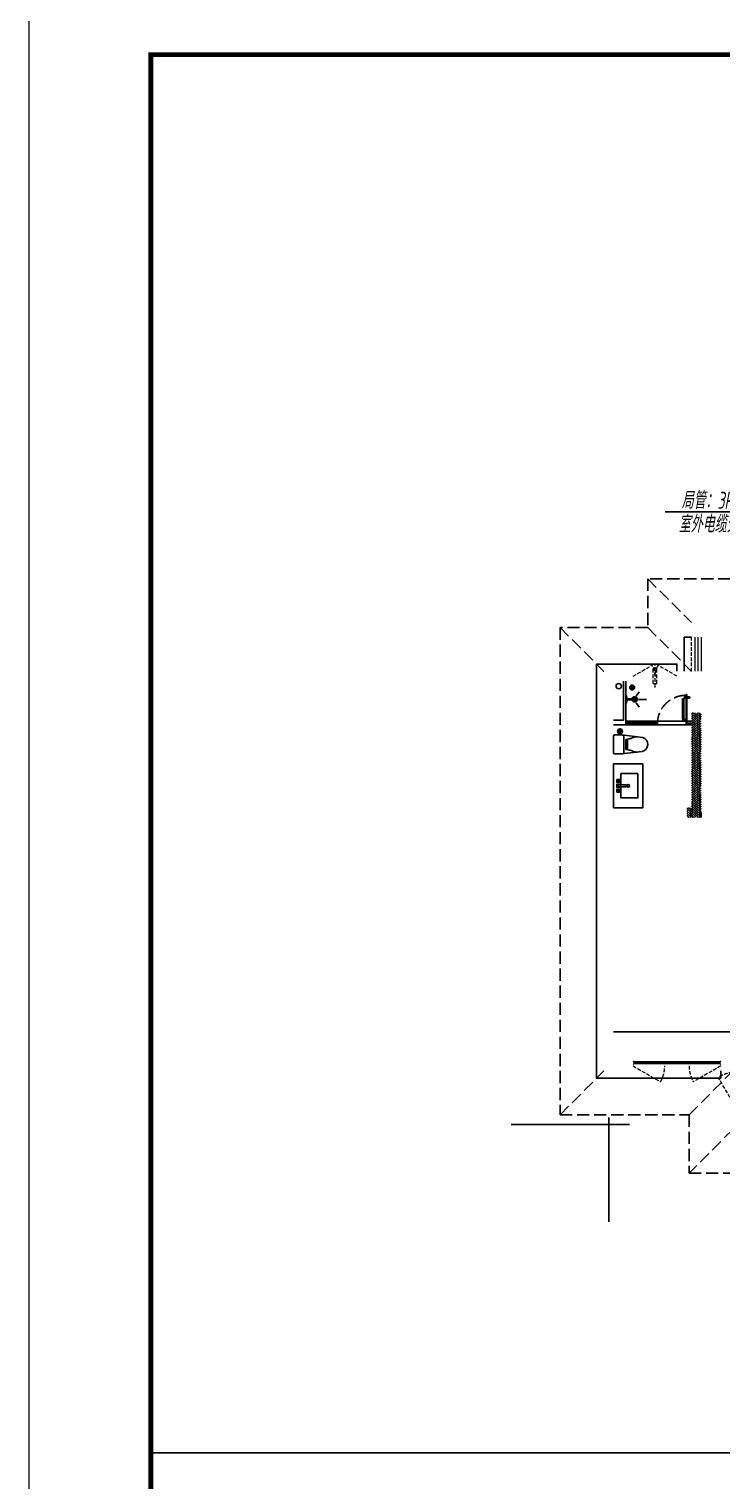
# Model space of a CAD drawing. Extents: x 3443499 to 7125205, y -1700016 to -264854.
# Drawn here: x 3507807 to 3522034, y -1027146 to -997345 of the extents above; entities that cross this region are included whole.
import ezdxf

# ---------------------------------------------------------------- set-up
doc = ezdxf.new("R2010")
doc.units = 0
doc.header["$LTSCALE"] = 1000
doc.header["$MEASUREMENT"] = 0
doc.linetypes.add('DASH', pattern=[0.35, 0.25, -0.1])
doc.linetypes.add('HIDDEN', pattern=[0.375, 0.25, -0.125])
doc.layers.get('0').update_dxf_attribs({"linetype": 'CONTINUOUS'})
for name, color, linetype in [('!!电气', 1, 'CONTINUOUS'), ('!校对', 2, 'CONTINUOUS'), ('3-栏杆1', 252, 'CONTINUOUS'), ('3.5方案汇报，与郭总、侯月琴确定户型_t8$0$2020.03.04 -1安徽标准化洋房户型(UA）_t8_t8$0$看线', 154, 'CONTINUOUS'), ('DIM-照明', 7, 'CONTINUOUS'), ('IP-bath&kitchen-JOHNSON', 4, 'CONTINUOUS'), ('LVTRY', 252, 'CONTINUOUS'), ('P-bath&kitchen-JOHNSON', 4, 'CONTINUOUS'), ('VPIPE-中水', 122, 'CONTINUOUS'), ('保温', 6, 'CONTINUOUS'), ('卫生间', 6, 'CONTINUOUS'), ('看线', 185, 'CONTINUOUS')]:
    doc.layers.add(name, color=color, linetype=linetype)
for name, color, linetype, lineweight in [('WINDOW', 146, 'CONTINUOUS', 20), ('图框', 147, 'CONTINUOUS', 20), ('平面-栏杆', 56, 'CONTINUOUS', 15), ('平面-看线', 252, 'CONTINUOUS', 15), ('平面-空调室内机', 176, 'CONTINUOUS', 9), ('平面-空调预留孔', 252, 'CONTINUOUS', 15)]:
    doc.layers.add(name, color=color, linetype=linetype, lineweight=lineweight)
doc.styles.add('HZTXT', font='gbeitc.shx', dxfattribs={"width": 0.8, "height": 400, "bigfont": 'hztxt.shx'})
pattern_1 = [(45, (-1020960.394, -343310.663), (0, 47.4157523), [100.584, -33.528]), (135, (-1020936.686, -343286.955), (3e-15, 47.4157523), [100.584, -33.528])]
pattern_2 = [(45, (-1021060.394, -345260.66), (0, 47.4157523), [100.584, -33.528]), (135, (-1021036.686, -345236.954), (3e-15, 47.4157523), [100.584, -33.528])]
pattern_3 = [(45, (-1017960.394, -343310.663), (0, 47.4157523), [100.584, -33.528]), (135, (-1017936.686, -343286.955), (3e-15, 47.4157523), [100.584, -33.528])]
pattern_4 = [(45, (-1017760.394, -345260.66), (0, 47.4157523), [100.584, -33.528]), (135, (-1017736.686, -345236.954), (3e-15, 47.4157523), [100.584, -33.528])]
pattern_5 = [(45, (-1016860.394, -345260.66), (0, 47.4157523), [100.584, -33.528]), (135, (-1016836.686, -345236.954), (3e-15, 47.4157523), [100.584, -33.528])]
pattern_6 = [(45, (-1012960.295, -343660.66), (0, 47.4157523), [100.584, -33.528]), (135, (-1012936.587, -343636.954), (3e-15, 47.4157523), [100.584, -33.528])]
pattern_7 = [(45, (-1012960.393, -342660.66), (0, 47.4157523), [100.584, -33.528]), (135, (-1012936.685, -342636.954), (3e-15, 47.4157523), [100.584, -33.528])]
pattern_8 = [(45, (-503782.47, -516048.46), (0, 47.4157523), [100.584, -33.528]), (135, (-503758.762, -516024.753), (3e-15, 47.4157523), [100.584, -33.528])]
pattern_9 = [(90, (-503782.47, -516048.461), (-16.49778, 1e-15), [9.525, -19.05]), (210, (-503782.47, -516048.461), (8.24889, -14.2874966), [9.525, -19.05]), (150, (-503782.47, -516038.936), (-8.24889, -14.2874966), [9.525, -19.05])]
pattern_10 = [(90, (-503782.47, -517398.46), (-16.49778, 1e-15), [9.525, -19.05]), (210, (-503782.47, -517398.46), (8.24889, -14.2874966), [9.525, -19.05]), (150, (-503782.47, -517388.935), (-8.24889, -14.2874966), [9.525, -19.05])]
pattern_11 = [(90, (-503782.47, -518598.46), (-16.49778, 1e-15), [9.525, -19.05]), (210, (-503782.47, -518598.46), (8.24889, -14.2874966), [9.525, -19.05]), (150, (-503782.47, -518588.935), (-8.24889, -14.2874966), [9.525, -19.05])]

# ---------------------------------------------------------------- blocks, each defined once
blk = doc.blocks.new('rrrrrrrrrrrra')
at = {"color": 8}
for p, q in [((-112, 459), (-112, 324)), ((-112, 324), (-64, -103)), ((253, 484), (-87, 484)), ((278, 324), (228, -116)), ((278, 324), (278, 459)), ((-59, 271), (224, 271)), ((-21, 232), (-34, 154)), ((191, 200), (-26, 200)), ((186, 232), (-21, 232)), ((186, 232), (199, 154))]:
    blk.add_line(p, q, dxfattribs=at)
for centre, radius, start, end in [((-87, 459), 25, 90, 180), ((-59, 324), 53.3, 180, 270), ((224, 324), 53.3, 270, 0), ((253, 459), 25, 0, 90), ((149, -3), 224, 158.5202, 180), ((-323, 210), 294, 333.5369, 351.4828), ((488, 210), 294, 188.5172, 206.4631), ((16, -3), 224, 0, 21.4798), ((84, -64), 153, 195.0773, 340.1181)]:
    blk.add_arc(centre, radius, start, end, dxfattribs=at)
blk = doc.blocks.new('A$C1E0F638F')
for points in [[(500, 435), (500, 85), (0, 85), (0, 435)], [(120, 0), (180, 0), (180, 60), (120, 60)], [(147, 55), (153, 55), (153, 5), (147, 5)], [(270, 30), (230, 30), (230, 195), (270, 195)], [(230, 30), (270, 30), (270, 10), (230, 10)], [(380, 0), (320, 0), (320, 60), (380, 60)], [(353, 55), (347, 55), (347, 5), (353, 5)]]:
    blk.add_lwpolyline(points, close=True)
blk.add_lwpolyline([(270, 60), (280, 60), (280, 0), (220, 0), (220, 60), (230, 60)])
blk.add_circle((250, 236), 26)
blk = doc.blocks.new('$lvtry$00000171')
for p, q in [((-74, 11), (-11, 74)), ((-70, -27), (27, 70)), ((-53, -53), (53, 53)), ((-27, -70), (70, 27)), ((11, -74), (74, -11))]:
    blk.add_line(p, q)
blk.add_circle((0, 0), 75)
blk.add_point((0, 0))
blk = doc.blocks.new('A$C5DCB2F21')
at = {"layer": 'IP-bath&kitchen-JOHNSON', "color": 8}
for p, q in [((74, 0), (-74, 0)), ((-68, -213), (-158, -275)), ((-10, -174), (-10, -49)), ((0, -261), (0, -425)), ((11, -174), (11, -49)), ((68, -213), (158, -275))]:
    blk.add_line(p, q, dxfattribs=at)
blk.add_lwpolyline([(74, 0), (74, -16), (-74, -16), (-74, 0)], dxfattribs=at)
for points in [[(-26, -31, -0.364142), (-38, -16, -0.020495)], [(-10, -49, 0.214893), (-26, -31, 7.649644)], [(11, -49, -0.21439), (26, -31, -7.649644)], [(26, -31, 0.364142), (38, -16, 0.020495)]]:
    blk.add_lwpolyline(points, format="xyb", dxfattribs=at)
blk.add_arc((0, -174), 10.5, 180, 0, dxfattribs=at)
for centre, major_axis, ratio, start_param, end_param in [((0, -181), (53.6, 0), 0.987577, 1.76809, 7.656688), ((0, -179), (-51, 0), 0.990052, -1.36297, 4.504563), ((0, -178), (-26.8, 0), 0.994812, -1.167677, 4.309269), ((-12, -165), (0, 1.43), 0.85, -1.570796, 4.712389), ((-12, -189), (0, 1.43), 0.85, 4.712389, 10.995574), ((12, -165), (0, 1.43), 0.85, 4.712389, 10.995574), ((12, -189), (0, 1.43), 0.85, 4.712389, 10.995574)]:
    blk.add_ellipse(centre, major_axis=major_axis, ratio=ratio, start_param=start_param, end_param=end_param, dxfattribs=at)
blk = doc.blocks.new('GDGDRGDGRD')
blk.add_hatch(color=252).paths.add_polyline_path([(491782, 524769), (491781, 524772), (491773, 524768), (491774, 524766)])
at = {"color": 252}
for p, q in [((491771, 524768), (491783, 524773)), ((491772, 524768), (491772, 524768)), ((491772, 524768), (491774, 524765)), ((491783, 524761), (491772, 524761)), ((491783, 524760), (491772, 524760)), ((491772, 524752), (491774, 524751)), ((491774, 524751), (491772, 524751)), ((491773, 524760), (491773, 524740)), ((491774, 524765), (491783, 524769)), ((491778, 524771), (491778, 524732)), ((491783, 524752), (491781, 524752)), ((491781, 524752), (491783, 524752)), ((491782, 524772), (491783, 524773)), ((491782, 524772), (491783, 524769)), ((491783, 524760), (491783, 524739))]:
    blk.add_line(p, q, dxfattribs=at)
for centre, radius, start, end in [((491784, 524755), 13.5, 155.1524, 208.9779), ((491772, 524767), 1, 111.5266, 175.7652), ((491791, 524767), 20.5, 177.9915, 196.9003), ((491772, 524767), 0.5, 112.733, 178.0542), ((491791, 524767), 19.5, 177.4658, 196.2484), ((491786, 524755), 14.6, 161.8973, 193.7147), ((491781, 524753), 9.42, 188.0154, 204.2283), ((491772, 524749), 0.5, 208.9779, 24.2283), ((491772, 524754), 11.7, 335.4186, 349.5177), ((491783, 524749), 0.5, 155.4186, 330.1502), ((491783, 524772), 0.5, 340.7609, 112.533), ((491783, 524772), 1.17, 340.0401, 112.533), ((491804, 524765), 20.6, 160.0401, 190.8473), ((491807, 524764), 24, 160.7609, 187.0487), ((491772, 524755), 13.4, 330.1502, 25.0815), ((491771, 524755), 12.4, 343.9451, 21.3478)]:
    blk.add_arc(centre, radius, start, end, dxfattribs=at)
blk.add_open_spline([(491773, 524740), (491773, 524740), (491775, 524738), (491778, 524742), (491781, 524740), (491783, 524739)], degree=3, knots=[0, 0, 0, 0, 3.066329, 6.218313, 11.124135, 11.124135, 11.124135, 11.124135])
at = {"layer": 'IP-bath&kitchen-JOHNSON', "color": 252}
for p, q in [((490533, 524228), (491883, 524228)), ((490533, 524193), (491183, 524193)), ((490533, 524183), (491183, 524183)), ((490533, 524148), (491883, 524148)), ((491183, 524183), (491183, 524193)), ((491883, 524183), (491783, 524183)), ((491783, 524173), (491783, 524183)), ((491883, 524173), (491783, 524173))]:
    blk.add_line(p, q, dxfattribs=at)
for points in [[(490533, 525048), (490533, 524148), (490283, 524148)], [(490483, 525048), (490483, 524248), (490283, 524248)]]:
    blk.add_lwpolyline(points, dxfattribs=at)
at = {"layer": 'LVTRY', "color": 252}
blk.add_lwpolyline([(490883, 522448), (490283, 522448), (490283, 523348), (490883, 523348)], close=True, dxfattribs=at)
at = {"layer": 'P-bath&kitchen-JOHNSON', "color": 252}
for p, q in [((491699, 524687), (491699, 524271)), ((491699, 524687), (491725, 524687)), ((491725, 524687), (491725, 524271)), ((491735, 524723), (491735, 524697)), ((491767, 524723), (491735, 524723)), ((491767, 524697), (491735, 524697)), ((491772, 524735), (491779, 524735)), ((491772, 524706), (491772, 524735)), ((491772, 524706), (491779, 524706)), ((491775, 524735), (491778, 524733)), ((491775, 524716), (491775, 524735)), ((491775, 524725), (491775, 524706)), ((491775, 524706), (491778, 524708)), ((491778, 524718), (491778, 524733)), ((491778, 524718), (491778, 524708)), ((491779, 524735), (491781, 524734)), ((491779, 524733), (491779, 524735)), ((491779, 524708), (491779, 524706)), ((491779, 524706), (491781, 524707)), ((491781, 524733), (491781, 524734)), ((491781, 524708), (491781, 524707)), ((491789, 524723), (491843, 524723)), ((491789, 524697), (491843, 524697)), ((491794, 524735), (491797, 524735)), ((491794, 524735), (491794, 524706)), ((491794, 524706), (491797, 524706)), ((491797, 524735), (491799, 524733)), ((491797, 524735), (491797, 524718)), ((491797, 524706), (491797, 524723)), ((491797, 524706), (491799, 524708)), ((491799, 524708), (491799, 524733)), ((491820, 524697), (491820, 524723)), ((491699, 524271), (491725, 524271)), ((491735, 524235), (491735, 524261)), ((491735, 524261), (491767, 524261)), ((491735, 524235), (491767, 524235)), ((491769, 524263), (491767, 524261)), ((491767, 524261), (491767, 524235)), ((491769, 524233), (491767, 524235)), ((491769, 524263), (491769, 524233)), ((491772, 524263), (491769, 524263)), ((491772, 524233), (491769, 524233)), ((491772, 524263), (491772, 524233)), ((491784, 524263), (491786, 524263)), ((491784, 524233), (491784, 524263)), ((491784, 524233), (491786, 524233)), ((491786, 524233), (491786, 524263)), ((491786, 524263), (491788, 524261)), ((491788, 524235), (491788, 524261))]:
    blk.add_line(p, q, dxfattribs=at)
blk.add_lwpolyline([(491783, 524173), (491783, 524760), (491773, 524760), (491773, 524173)], close=True, dxfattribs=at)
at = {"layer": 'P-bath&kitchen-JOHNSON', "color": 252, "linetype": 'DASH'}
blk.add_arc((491769, 524171), 586, 89.7967, 179.3922, dxfattribs=at)
at = {"layer": 'P-bath&kitchen-JOHNSON', "color": 252}
blk.add_arc((491835, 524710), 15.3, 304.053, 55.9616, dxfattribs=at)
for centre, major_axis, start_param, end_param in [((491735, 524687), (0, 10.4), 0, 1.570796), ((491735, 524271), (0, 35.7), 1.570796, 3.141593), ((491735, 524271), (0, 10.4), 1.570796, 3.141593)]:
    blk.add_ellipse(centre, major_axis=major_axis, ratio=1, start_param=start_param, end_param=end_param, dxfattribs=at)
at = {"layer": 'IP-bath&kitchen-JOHNSON', "color": 252, "rotation": 90.008488524447}
blk.add_blockref('A$C5DCB2F21', (490533, 524673), dxfattribs=at)
at = {"layer": 'LVTRY', "color": 252, "xscale": -0.6666666667107826, "yscale": 0.6666666667107826}
for p in [(490663, 524918), (490413, 524018)]:
    blk.add_blockref('$lvtry$00000171', p, dxfattribs=at)
at = {"layer": 'LVTRY', "color": 252, "extrusion": (0, 0, -1), "xscale": -1, "zscale": -1, "rotation": 270}
blk.add_blockref('rrrrrrrrrrrra', (-490766, 523666), dxfattribs=at)
at = {"layer": 'LVTRY', "color": 252, "xscale": -1, "rotation": 270}
blk.add_blockref('A$C1E0F638F', (490347, 522649), dxfattribs=at)
blk = doc.blocks.new('dongkong')
at = {"layer": '平面-空调预留孔', "color": 8, "linetype": 'HIDDEN', "ltscale": 0.3}
for p, q in [((-603836, 210821), (-603836, 210511)), ((-603836, 210821), (-603756, 210821)), ((-603796, 210900), (-603796, 210431)), ((-603756, 210821), (-603756, 210511))]:
    blk.add_line(p, q, dxfattribs=at)
blk.add_lwpolyline([(-603756, 210511), (-603836, 210511)], dxfattribs=at)
blk = doc.blocks.new('A$C263B1184')
at = {"layer": '保温', "linetype": 'ByBlock', "ltscale": 10}
h = blk.add_hatch(dxfattribs=at)
h.set_pattern_fill('AR-HBONE', color=251, scale=55)
h.set_pattern_definition(pattern_7)
h.paths.add_polyline_path([(-3700, 8800), (-3700, 9000), (-3900, 9000), (-3900, 8800)])
h = blk.add_hatch(dxfattribs=at)
h.set_pattern_fill('AR-HBONE', color=251, scale=55)
h.set_pattern_definition(pattern_8)
h.paths.add_polyline_path([(-1200, 8250), (-1200, 9050), (-1400, 9050), (-1400, 8250)])
h = blk.add_hatch(dxfattribs=at)
h.set_pattern_fill('AR-HBONE', color=251, scale=55)
h.set_pattern_definition(pattern_8)
h.paths.add_polyline_path([(1400, 8250), (1400, 9050), (1600, 9050), (1600, 8250)])
h = blk.add_hatch(dxfattribs=at)
h.set_pattern_fill('AR-HBONE', color=251, scale=55)
h.set_pattern_definition(pattern_7)
h.paths.add_polyline_path([(3900, 8800), (3900, 9000), (4100, 9000), (4100, 8800)])
h = blk.add_hatch(dxfattribs=at)
h.set_pattern_fill('AR-HBONE', color=251, scale=55)
h.set_pattern_definition(pattern_1)
h.paths.add_polyline_path([(-11700, 6200), (-11700, 8350), (-11900, 8350), (-11900, 6200)])
h = blk.add_hatch(dxfattribs=at)
h.set_pattern_fill('AR-HBONE', color=251, scale=55)
h.set_pattern_definition(pattern_3)
h.paths.add_polyline_path([(-8700, 6200), (-8700, 8350), (-8900, 8350), (-8900, 6200)])
h = blk.add_hatch(dxfattribs=at)
h.set_pattern_fill('AR-HBONE', color=251, scale=55)
h.set_pattern_definition(pattern_3)
h.paths.add_polyline_path([(8900, 6200), (8900, 8350), (9100, 8350), (9100, 6200)])
h = blk.add_hatch(dxfattribs=at)
h.set_pattern_fill('AR-HBONE', color=251, scale=55)
h.set_pattern_definition(pattern_1)
h.paths.add_polyline_path([(11900, 6200), (11900, 8350), (12100, 8350), (12100, 6200)])
h = blk.add_hatch(dxfattribs=at)
h.set_pattern_fill('AR-HBONE', color=251, scale=55)
h.set_pattern_definition(pattern_6)
h.paths.add_polyline_path([(-3700, 7900), (-3700, 8000), (-3900, 8000), (-3900, 7900)])
h = blk.add_hatch(dxfattribs=at)
h.set_pattern_fill('AR-HBONE', color=251, scale=55)
h.set_pattern_definition(pattern_6)
h.paths.add_polyline_path([(3900, 7900), (3900, 8000), (4100, 8000), (4100, 7900)])
at = {"layer": '保温', "linetype": 'Continuous', "ltscale": 10}
h = blk.add_hatch(dxfattribs=at)
h.set_pattern_fill('HEX', color=251, scale=10, angle=90, style=0)
h.set_pattern_definition(pattern_10)
h.paths.add_polyline_path([(-1200, 7600), (-1200, 7700), (-1400, 7700), (-1400, 7600)])
h = blk.add_hatch(dxfattribs=at)
h.set_pattern_fill('HEX', color=251, scale=10, angle=90, style=0)
h.set_pattern_definition(pattern_10)
h.paths.add_polyline_path([(1400, 7600), (1400, 7700), (1600, 7700), (1600, 7600)])
at = {"layer": '保温', "linetype": 'ByBlock', "ltscale": 10}
h = blk.add_hatch(dxfattribs=at)
h.set_pattern_fill('AR-HBONE', color=251, scale=55)
h.set_pattern_definition(pattern_2)
h.paths.add_polyline_path([(-11900, 6200), (-11900, 6400), (-12000, 6400), (-12000, 6200)])
h = blk.add_hatch(dxfattribs=at)
h.set_pattern_fill('AR-HBONE', color=251, scale=55)
h.set_pattern_definition(pattern_4)
h.paths.add_polyline_path([(-8600, 6200), (-8600, 6400), (-8700, 6400), (-8700, 6200)])
h = blk.add_hatch(dxfattribs=at)
h.set_pattern_fill('AR-HBONE', color=251, scale=55)
h.set_pattern_definition(pattern_5)
h.paths.add_polyline_path([(-7500, 6200), (-7500, 6400), (-7800, 6400), (-7800, 6200)])
at = {"layer": '保温', "linetype": 'Continuous', "ltscale": 10}
h = blk.add_hatch(dxfattribs=at)
h.set_pattern_fill('HEX', color=251, scale=10, angle=90, style=0)
h.set_pattern_definition(pattern_11)
h.paths.add_polyline_path([(-1200, 6400), (-1200, 6500), (-1400, 6500), (-1400, 6400)])
h = blk.add_hatch(dxfattribs=at)
h.set_pattern_fill('HEX', color=251, scale=10, angle=90, style=0)
h.set_pattern_definition(pattern_11)
h.paths.add_polyline_path([(1400, 6400), (1400, 6500), (1600, 6500), (1600, 6400)])
at = {"layer": '保温', "linetype": 'ByBlock', "ltscale": 10}
h = blk.add_hatch(dxfattribs=at)
h.set_pattern_fill('AR-HBONE', color=251, scale=55)
h.set_pattern_definition(pattern_5)
h.paths.add_polyline_path([(7700, 6200), (7700, 6400), (8000, 6400), (8000, 6200)])
h = blk.add_hatch(dxfattribs=at)
h.set_pattern_fill('AR-HBONE', color=251, scale=55)
h.set_pattern_definition(pattern_4)
h.paths.add_polyline_path([(8800, 6200), (8800, 6400), (8900, 6400), (8900, 6200)])
h = blk.add_hatch(dxfattribs=at)
h.set_pattern_fill('AR-HBONE', color=251, scale=55)
h.set_pattern_definition(pattern_2)
h.paths.add_polyline_path([(12100, 6200), (12100, 6400), (12200, 6400), (12200, 6200)])
at = {"layer": '保温', "linetype": 'Continuous', "ltscale": 10}
h = blk.add_hatch(dxfattribs=at)
h.set_pattern_fill('HEX', color=251, scale=10, angle=90, style=0)
h.set_pattern_definition(pattern_9)
h.paths.add_polyline_path([(1050, 4100), (1050, 4300), (-850, 4300), (-850, 4100)])
h = blk.add_hatch(dxfattribs=at)
h.set_pattern_fill('HEX', color=251, scale=10, angle=90, style=0)
h.set_pattern_definition(pattern_9)
h.paths.add_polyline_path([(0, 0), (200, 0), (200, 4100), (0, 4100)])
at = {"layer": '保温', "color": 251, "linetype": 'ByBlock', "ltscale": 10}
for p, q in [((-11700, 6300), (-11700, 6200)), ((-8900, 6300), (-8900, 6200)), ((9100, 6300), (9100, 6200)), ((11900, 6300), (11900, 6200)), ((0, 0), (200, 0))]:
    blk.add_line(p, q, dxfattribs=at)
blk = doc.blocks.new('HFGHFHF')
at = {"layer": '卫生间', "color": 252, "linetype": 'DASH'}
for p, q in [((280917, 689157), (281817, 688257)), ((288417, 688257), (289317, 689157)), ((289317, 684657), (288117, 683757)), ((289817, 683757), (290716, 684657)), ((272917, 684357), (273817, 683457)), ((280917, 684357), (281817, 683457)), ((289817, 683457), (290716, 684357)), ((298716, 684357), (297817, 683457)), ((271117, 683357), (272017, 682457)), ((272917, 683357), (273817, 682457)), ((298717, 683357), (297817, 682457)), ((271117, 673357), (272017, 674257)), ((273767, 673357), (274667, 674257)), ((297867, 673357), (296967, 674257)), ((274667, 673057), (273767, 672157)), ((296967, 673057), (297867, 672157))]:
    blk.add_line(p, q, dxfattribs=at)
for points in [[(282617, 689157), (280917, 689157), (280917, 684657), (280917, 684657), (280917, 684357), (272917, 684357), (272917, 683357), (271117, 683357), (271117, 673357), (273767, 673357), (273767, 672157), (297867, 672157), (297867, 673357), (299517, 673357)], [(289317, 687257), (289317, 689157), (287617, 689157)], [(299517, 683357), (298717, 683357), (298716, 684357), (290716, 684357), (290716, 684657), (289317, 684657), (289317, 685557)]]:
    blk.add_lwpolyline(points, dxfattribs=at)
blk = doc.blocks.new('A$C74FB3979')
at = {"layer": '3-栏杆1', "color": 252}
for p, q in [((520, 1039), (500, 1057)), ((500, 1057), (520, 1039)), ((500, 990), (520, 1010)), ((2280, 1039), (520, 1039)), ((520, 1039), (520, 1010)), ((520, 1009), (2280, 1009)), ((2280, 1039), (2300, 1057)), ((2300, 1057), (2280, 1039)), ((2280, 1039), (2280, 1010)), ((2280, 1010), (2300, 990)), ((2300, 990), (2280, 1010))]:
    blk.add_line(p, q, dxfattribs=at)
at = {"layer": '3.5方案汇报，与郭总、侯月琴确定户型_t8$0$2020.03.04 -1安徽标准化洋房户型(UA）_t8_t8$0$看线', "color": 252, "ltscale": 10}
blk.add_line((2600, 1657), (100, 1657), dxfattribs=at)
at = {"layer": 'VPIPE-中水', "color": 252, "linetype": 'Continuous'}
blk.add_circle((205, 8752), 55, dxfattribs=at)
at = {"layer": 'WINDOW', "color": 252, "linetype": 'DASH', "ltscale": 0.3}
for points in [[(500, 8957), (890, 9182, -0.131605), (950, 8957)], [(1400, 8957), (1010, 9182, 0.131605), (950, 8957)], [(500, 957), (1063, 632, 0.131485), (1150, 957)], [(2300, 957), (1737, 632, -0.131485), (1650, 957)], [(2750, -143), (2250, 723, -0.131652), (2750, 857)]]:
    blk.add_lwpolyline(points, format="xyb", dxfattribs=at)
at = {"layer": '平面-栏杆', "color": 252}
for points in [[(1770, 9757), (1770, 9057)], [(1830, 9757), (1830, 9057)]]:
    blk.add_lwpolyline(points, dxfattribs=at)
at = {"layer": '平面-看线', "color": 252, "linetype": 'DASH', "ltscale": 0.3}
blk.add_line((1700, 9057), (1700, 9757), dxfattribs=at)
at = {"layer": '平面-看线', "color": 252}
blk.add_lwpolyline([(1900, 9757), (1900, 9057)], dxfattribs=at)
at = {"layer": '看线', "color": 252, "ltscale": 0.5}
blk.add_lwpolyline([(1550, 9057), (1550, 9757), (1700, 9757)], dxfattribs=at)
at = {"layer": '看线', "color": 252}
blk.add_lwpolyline([(2300, 857), (2300, 707), (-250, 707), (-250, 9207), (1400, 9207), (1400, 9057)], dxfattribs=at)
at = {"color": 252}
for name, p in [('HFGHFHF', (-272117, -673401)), ('GDGDRGDGRD', (-490183, -516192)), ('A$C263B1184', (13600, -143))]:
    blk.add_blockref(name, p, dxfattribs=at)
at = {"layer": '平面-空调室内机', "color": 252, "ltscale": 0.3, "xscale": -1, "rotation": 180}
blk.add_blockref('dongkong', (604746, 219628), dxfattribs=at)

msp = doc.modelspace()

# ---------------------------------------------------------------- linework, layer by layer
at = {"layer": '!!电气'}
msp.add_line((3525512.2, -1007257.1), (3520869.6, -1007257.1), dxfattribs=at)
at = {"layer": '!校对', "color": 6}
for p, q in [((3519709.1, -1021828.7), (3519709.1, -1019686.7)), ((3517709.1, -1019828.7), (3520136.3, -1019828.7)), ((3510306.7, -1026570.3), (3583906.7, -1026570.3))]:
    msp.add_line(p, q, dxfattribs=at)
at = {"layer": '图框'}
msp.add_lwpolyline([(3507806.7, -996870.3), (3591906.7, -996870.3), (3591906.7, -1056270.3), (3507806.7, -1056270.3)], close=True, dxfattribs=at)
at = {"layer": '图框', "const_width": 100}
msp.add_lwpolyline([(3590906.7, -1055270.3), (3590906.7, -997870.3), (3510306.7, -997870.3), (3510306.7, -1055270.3)], close=True, dxfattribs=at)

# ---------------------------------------------------------------- block references
at = {"layer": '!校对'}
msp.add_blockref('A$C74FB3979', (3519709.3, -1019585.3), dxfattribs=at)

# ---------------------------------------------------------------- texts
at = {"layer": 'DIM-照明', "color": 7, "style": 'HZTXT', "width": 0.7}
for s, p in [('局管：3PC150 FC,室外埋深-0.8m', (3521203, -1007193.1, 1500)), ('室外电缆分支箱位置以供电公司图纸为准', (3521143.6, -1007679.9, 1500))]:
    msp.add_text(s, height=350, dxfattribs=at).set_placement(p)

doc.saveas('drawing.dxf')
